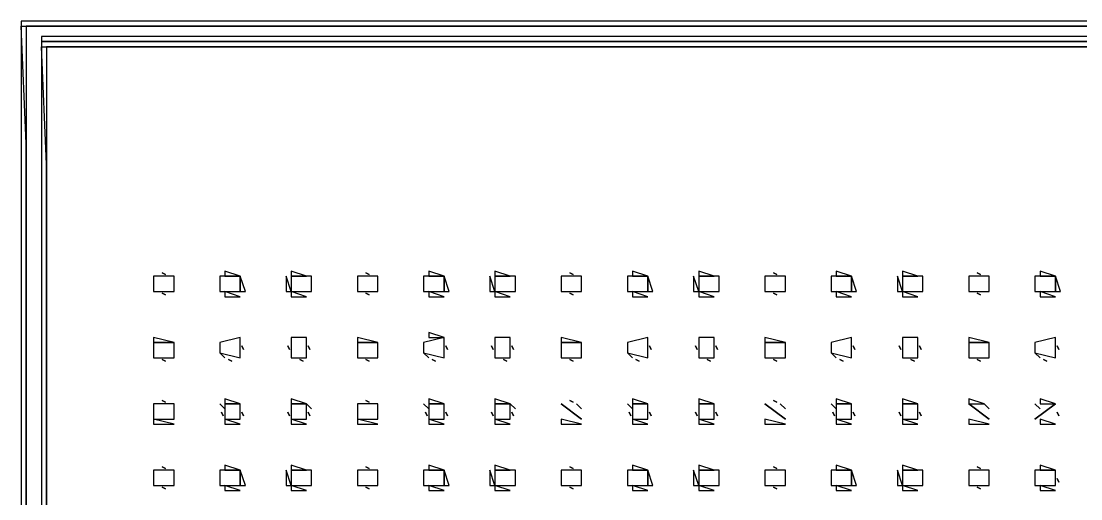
# Model space of a CAD drawing. Extents: x 0 to 1288, y 0 to 860.
# Drawn here: x 0 to 208, y 766.4 to 860 of the extents above; entities that cross this region are included whole.
import ezdxf

# ---------------------------------------------------------------- set-up
doc = ezdxf.new("R2010")
doc.units = 0
for name, color, linetype in [('C19', 19, 'CONTINUOUS'), ('C250', 250, 'CONTINUOUS'), ('C251', 251, 'CONTINUOUS'), ('C252', 252, 'CONTINUOUS'), ('C253', 253, 'CONTINUOUS'), ('C254', 254, 'CONTINUOUS'), ('C29', 29, 'CONTINUOUS'), ('C39', 39, 'CONTINUOUS'), ('C49', 49, 'CONTINUOUS'), ('C7', 7, 'CONTINUOUS')]:
    doc.layers.add(name, color=color, linetype=linetype)

msp = doc.modelspace()

# ---------------------------------------------------------------- linework, layer by layer
at = {"layer": 'C19'}
for points in [[(0, 859), (0, 1), (1, 1), (1, 610), (1, 786), (1, 836), (0, 859)], [(26, 810), (26, 807), (30, 807), (30, 810), (26, 810)], [(53, 810), (53, 807), (57, 807), (57, 810), (53, 810)], [(66, 810), (66, 807), (70, 807), (70, 810), (66, 810)], [(93, 810), (93, 807), (97, 807), (97, 810), (93, 810)], [(146, 810), (146, 807), (150, 807), (150, 810), (146, 810)], [(173, 810), (173, 807), (177, 807), (177, 810), (173, 810)], [(186, 810), (186, 807), (190, 807), (190, 810), (186, 810)], [(26, 798), (26, 797), (30, 797), (26, 798)], [(66, 798), (66, 797), (70, 797), (66, 798)], [(119, 797), (119, 795), (123, 794), (123, 798), (119, 797)], [(159, 797), (159, 795), (163, 794), (163, 798), (159, 797)], [(199, 797), (199, 795), (203, 794), (203, 798), (199, 797)], [(56.333332, 796.333313), (56.666668, 795.666687), (56.333332, 796.333313)], [(136.333328, 796.333313), (136.666672, 795.666687), (136.333328, 796.333313)], [(56, 785), (57, 784), (56, 785)], [(80, 785), (80, 782), (83, 782), (83, 785), (80, 785)], [(120, 785), (120, 782), (123, 782), (123, 785), (120, 785)], [(133, 785), (133, 782), (136, 782), (136, 785), (133, 785)], [(160, 785), (160, 782), (163, 782), (163, 785), (160, 785)], [(173, 785), (173, 782), (176, 782), (176, 785), (173, 785)], [(199, 785), (200, 784), (199, 785)], [(53, 772), (53, 769), (57, 769), (57, 772), (53, 772)], [(66, 772), (66, 769), (70, 769), (70, 772), (66, 772)], [(93, 772), (93, 769), (97, 769), (97, 772), (93, 772)], [(106, 772), (106, 769), (110, 769), (110, 772), (106, 772)], [(146, 772), (146, 769), (150, 769), (150, 772), (146, 772)], [(173, 772), (173, 769), (177, 769), (177, 772), (173, 772)], [(186, 772), (186, 769), (190, 769), (190, 772), (186, 772)]]:
    msp.add_lwpolyline(points, dxfattribs=at)
at = {"layer": 'C250'}
for points in [[(1, 859), (1, 2), (1287, 2), (1287, 859), (1, 859)], [(53, 798), (53, 794), (56, 794), (56, 798), (53, 798)], [(93, 798), (93, 794), (96, 794), (96, 798), (93, 798)], [(133, 798), (133, 794), (136, 794), (136, 798), (133, 798)], [(173, 798), (173, 794), (176, 794), (176, 798), (173, 798)], [(52.333332, 796.333313), (52.666668, 795.666687), (52.333332, 796.333313)], [(92.333336, 796.333313), (92.666664, 795.666687), (92.333336, 796.333313)], [(132.333328, 796.333313), (132.666672, 795.666687), (132.333328, 796.333313)], [(172.333328, 796.333313), (172.666672, 795.666687), (172.333328, 796.333313)], [(52.333332, 783.333313), (52.666668, 782.666687), (52.333332, 783.333313)], [(56.333332, 783.333313), (56.666668, 782.666687), (56.333332, 783.333313)], [(92.333336, 783.333313), (92.666664, 782.666687), (92.333336, 783.333313)], [(96.333336, 783.333313), (96.666664, 782.666687), (96.333336, 783.333313)], [(132.333328, 783.333313), (132.666672, 782.666687), (132.333328, 783.333313)], [(136.333328, 783.333313), (136.666672, 782.666687), (136.333328, 783.333313)], [(172.333328, 783.333313), (172.666672, 782.666687), (172.333328, 783.333313)], [(26, 782), (26, 781), (30, 781), (26, 782)], [(40, 782), (40, 781), (43, 781), (40, 782)], [(53, 782), (53, 781), (56, 781), (53, 782)], [(66, 782), (66, 781), (70, 781), (66, 782)], [(80, 782), (80, 781), (83, 781), (80, 782)], [(93, 782), (93, 781), (96, 781), (93, 782)], [(106, 782), (106, 781), (110, 781), (106, 782)], [(120, 782), (120, 781), (123, 781), (120, 782)], [(133, 782), (133, 781), (136, 781), (133, 782)], [(146, 782), (146, 781), (150, 781), (146, 782)], [(160, 782), (160, 781), (163, 781), (160, 782)], [(173, 782), (173, 781), (176, 781), (173, 782)], [(186, 782), (186, 781), (190, 781), (186, 782)], [(200, 782), (200, 781), (203, 781), (200, 782)], [(203.333328, 770.333313), (203.666672, 769.666687), (203.333328, 770.333313)]]:
    msp.add_lwpolyline(points, dxfattribs=at)
at = {"layer": 'C251'}
for points in [[(0, 860), (0, 859), (1288, 859), (1255, 860), (1179, 860), (915, 860), (0, 860)], [(27.666666, 810.666687), (28.333334, 810.333313), (27.666666, 810.666687)], [(39, 810), (39, 807), (43, 807), (43, 810), (39, 810)], [(40, 811), (40, 810), (43, 810), (40, 811)], [(43, 810), (43, 807), (44, 807), (43, 810)], [(53, 811), (53, 810), (56, 810), (53, 811)], [(67.666664, 810.666687), (68.333336, 810.333313), (67.666664, 810.666687)], [(80, 811), (80, 810), (83, 810), (80, 811)], [(83, 810), (83, 807), (84, 807), (83, 810)], [(93, 811), (93, 810), (96, 810), (93, 811)], [(107.666664, 810.666687), (108.333336, 810.333313), (107.666664, 810.666687)], [(120, 811), (120, 810), (123, 810), (120, 811)], [(123, 810), (123, 807), (124, 807), (123, 810)], [(133, 811), (133, 810), (136, 810), (133, 811)], [(147.666672, 810.666687), (148.333328, 810.333313), (147.666672, 810.666687)], [(160, 811), (160, 810), (163, 810), (160, 811)], [(163, 810), (163, 807), (164, 807), (163, 810)], [(173, 811), (173, 810), (176, 810), (173, 811)], [(187.666672, 810.666687), (188.333328, 810.333313), (187.666672, 810.666687)], [(200, 811), (200, 810), (203, 810), (200, 811)], [(203, 810), (203, 807), (204, 807), (203, 810)], [(27.666666, 806.666687), (28.333334, 806.333313), (27.666666, 806.666687)], [(40, 807), (40, 806), (43, 806), (40, 807)], [(53, 807), (53, 806), (56, 806), (53, 807)], [(67.666664, 806.666687), (68.333336, 806.333313), (67.666664, 806.666687)], [(80, 807), (80, 806), (83, 806), (80, 807)], [(93, 807), (93, 806), (96, 806), (93, 807)], [(107.666664, 806.666687), (108.333336, 806.333313), (107.666664, 806.666687)], [(120, 807), (120, 806), (123, 806), (120, 807)], [(133, 807), (133, 806), (136, 806), (133, 807)], [(147.666672, 806.666687), (148.333328, 806.333313), (147.666672, 806.666687)], [(160, 807), (160, 806), (163, 806), (160, 807)], [(173, 807), (173, 806), (176, 806), (173, 807)], [(187.666672, 806.666687), (188.333328, 806.333313), (187.666672, 806.666687)], [(200, 807), (200, 806), (203, 806), (200, 807)], [(80, 799), (80, 798), (83, 798), (80, 799)], [(123.333336, 796.333313), (123.666664, 795.666687), (123.333336, 796.333313)], [(163.333328, 796.333313), (163.666672, 795.666687), (163.333328, 796.333313)], [(199, 795), (200, 794), (199, 795)], [(203.333328, 796.333313), (203.666672, 795.666687), (203.333328, 796.333313)], [(106, 785), (110, 782), (106, 785)], [(146, 785), (150, 782), (146, 785)], [(186, 785), (190, 782), (186, 785)], [(27.666666, 772.666687), (28.333334, 772.333313), (27.666666, 772.666687)], [(39, 772), (39, 769), (43, 769), (43, 772), (39, 772)], [(40, 773), (40, 772), (43, 772), (40, 773)], [(43, 772), (43, 769), (44, 769), (43, 772)], [(53, 773), (53, 772), (56, 772), (53, 773)], [(67.666664, 772.666687), (68.333336, 772.333313), (67.666664, 772.666687)], [(80, 773), (80, 772), (83, 772), (80, 773)], [(83, 772), (83, 769), (84, 769), (83, 772)], [(93, 773), (93, 772), (96, 772), (93, 773)], [(107.666664, 772.666687), (108.333336, 772.333313), (107.666664, 772.666687)], [(120, 773), (120, 772), (123, 772), (120, 773)], [(123, 772), (123, 769), (124, 769), (123, 772)], [(147.666672, 772.666687), (148.333328, 772.333313), (147.666672, 772.666687)], [(160, 773), (160, 772), (163, 772), (160, 773)], [(163, 772), (163, 769), (164, 769), (163, 772)], [(173, 773), (173, 772), (176, 772), (173, 773)], [(187.666672, 772.666687), (188.333328, 772.333313), (187.666672, 772.666687)], [(199, 772), (199, 769), (203, 769), (203, 772), (199, 772)], [(200, 773), (200, 772), (203, 772), (200, 773)], [(27.666666, 768.666687), (28.333334, 768.333313), (27.666666, 768.666687)], [(40, 769), (40, 768), (43, 768), (40, 769)], [(53, 769), (53, 768), (56, 768), (53, 769)], [(67.666664, 768.666687), (68.333336, 768.333313), (67.666664, 768.666687)], [(80, 769), (80, 768), (83, 768), (80, 769)], [(93, 769), (93, 768), (96, 768), (93, 769)], [(107.666664, 768.666687), (108.333336, 768.333313), (107.666664, 768.666687)], [(120, 769), (120, 768), (123, 768), (120, 769)], [(133, 769), (133, 768), (136, 768), (133, 769)], [(147.666672, 768.666687), (148.333328, 768.333313), (147.666672, 768.666687)], [(160, 769), (160, 768), (163, 768), (160, 769)], [(173, 769), (173, 768), (176, 768), (173, 769)], [(187.666672, 768.666687), (188.333328, 768.333313), (187.666672, 768.666687)]]:
    msp.add_lwpolyline(points, dxfattribs=at)
at = {"layer": 'C252'}
for points in [[(79, 810), (79, 807), (83, 807), (83, 810), (79, 810)], [(119, 810), (119, 807), (123, 807), (123, 810), (119, 810)], [(159, 810), (159, 807), (163, 807), (163, 810), (159, 810)], [(199, 810), (199, 807), (203, 807), (203, 810), (199, 810)], [(26, 797), (26, 794), (30, 794), (30, 797), (26, 797)], [(66, 797), (66, 794), (70, 794), (70, 797), (66, 797)], [(106, 797), (106, 794), (110, 794), (110, 797), (106, 797)], [(146, 797), (146, 794), (150, 794), (150, 797), (146, 797)], [(186, 797), (186, 794), (190, 794), (190, 797), (186, 797)], [(39, 795), (40, 794), (39, 795)], [(43.333332, 796.333313), (43.666668, 795.666687), (43.333332, 796.333313)], [(79, 795), (80, 794), (79, 795)], [(83.333336, 796.333313), (83.666664, 795.666687), (83.333336, 796.333313)], [(119, 795), (120, 794), (119, 795)], [(159, 795), (160, 794), (159, 795)], [(27.666666, 793.666687), (28.333334, 793.333313), (27.666666, 793.666687)], [(67.666664, 793.666687), (68.333336, 793.333313), (67.666664, 793.666687)], [(107.666664, 793.666687), (108.333336, 793.333313), (107.666664, 793.666687)], [(147.666672, 793.666687), (148.333328, 793.333313), (147.666672, 793.666687)], [(187.666672, 793.666687), (188.333328, 793.333313), (187.666672, 793.666687)], [(26, 785), (26, 782), (30, 782), (30, 785), (26, 785)], [(53, 785), (53, 782), (56, 782), (56, 785), (53, 785)], [(66, 785), (66, 782), (70, 782), (70, 785), (66, 785)], [(93, 785), (93, 782), (96, 782), (96, 785), (93, 785)], [(109, 785), (110, 784), (109, 785)], [(149, 785), (150, 784), (149, 785)], [(189, 785), (190, 784), (189, 785)], [(39.333332, 783.333313), (39.666668, 782.666687), (39.333332, 783.333313)], [(43.333332, 783.333313), (43.666668, 782.666687), (43.333332, 783.333313)], [(79.333336, 783.333313), (79.666664, 782.666687), (79.333336, 783.333313)], [(83.333336, 783.333313), (83.666664, 782.666687), (83.333336, 783.333313)], [(119.333336, 783.333313), (119.666664, 782.666687), (119.333336, 783.333313)], [(123.333336, 783.333313), (123.666664, 782.666687), (123.333336, 783.333313)], [(163.333328, 783.333313), (163.666672, 782.666687), (163.333328, 783.333313)], [(203.333328, 783.333313), (203.666672, 782.666687), (203.333328, 783.333313)], [(79, 772), (79, 769), (83, 769), (83, 772), (79, 772)], [(119, 772), (119, 769), (123, 769), (123, 772), (119, 772)], [(133, 773), (133, 772), (136, 772), (133, 773)], [(159, 772), (159, 769), (163, 769), (163, 772), (159, 772)]]:
    msp.add_lwpolyline(points, dxfattribs=at)
at = {"layer": 'C253'}
for points in [[(4, 857), (4, 856), (1284, 856), (1251, 857), (1175, 857), (913, 857), (4, 857)], [(4, 856), (4, 855), (1284, 855), (1251, 856), (1175, 856), (913, 856), (4, 856)], [(40.666668, 793.666687), (41.333332, 793.333313), (40.666668, 793.666687)], [(54.666668, 793.666687), (55.333332, 793.333313), (54.666668, 793.666687)], [(80.666664, 793.666687), (81.333336, 793.333313), (80.666664, 793.666687)], [(94.666664, 793.666687), (95.333336, 793.333313), (94.666664, 793.666687)], [(120.666664, 793.666687), (121.333336, 793.333313), (120.666664, 793.666687)], [(134.666672, 793.666687), (135.333328, 793.333313), (134.666672, 793.666687)], [(160.666672, 793.666687), (161.333328, 793.333313), (160.666672, 793.666687)], [(174.666672, 793.666687), (175.333328, 793.333313), (174.666672, 793.666687)], [(200.666672, 793.666687), (201.333328, 793.333313), (200.666672, 793.666687)], [(27.666666, 785.666687), (28.333334, 785.333313), (27.666666, 785.666687)], [(40, 786), (40, 785), (43, 785), (40, 786)], [(53, 786), (53, 785), (56, 785), (53, 786)], [(67.666664, 785.666687), (68.333336, 785.333313), (67.666664, 785.666687)], [(80, 786), (80, 785), (83, 785), (80, 786)], [(93, 786), (93, 785), (96, 785), (93, 786)], [(107.666664, 785.666687), (108.333336, 785.333313), (107.666664, 785.666687)], [(120, 786), (120, 785), (123, 785), (120, 786)], [(133, 786), (133, 785), (136, 785), (133, 786)], [(147.666672, 785.666687), (148.333328, 785.333313), (147.666672, 785.666687)], [(160, 786), (160, 785), (163, 785), (160, 786)], [(173, 786), (173, 785), (176, 785), (173, 786)], [(186, 786), (186, 785), (189, 785), (186, 786)], [(200, 786), (200, 785), (203, 785), (200, 786)], [(159.333328, 783.333313), (159.666672, 782.666687), (159.333328, 783.333313)], [(176.333328, 783.333313), (176.666672, 782.666687), (176.333328, 783.333313)], [(200, 769), (200, 768), (203, 768), (200, 769)]]:
    msp.add_lwpolyline(points, dxfattribs=at)
at = {"layer": 'C254'}
msp.add_lwpolyline([(5, 855), (5, 6), (1283, 6), (1283, 855), (5, 855)], dxfattribs=at)
at = {"layer": 'C29'}
for points in [[(106, 810), (106, 807), (110, 807), (110, 810), (106, 810)], [(133, 810), (133, 807), (137, 807), (137, 810), (133, 810)], [(39, 797), (39, 795), (43, 794), (43, 798), (39, 797)], [(79, 797), (79, 795), (83, 794), (83, 798), (79, 797)], [(106, 798), (106, 797), (110, 797), (106, 798)], [(146, 798), (146, 797), (150, 797), (146, 798)], [(186, 798), (186, 797), (190, 797), (186, 798)], [(96.333336, 796.333313), (96.666664, 795.666687), (96.333336, 796.333313)], [(176.333328, 796.333313), (176.666672, 795.666687), (176.333328, 796.333313)], [(39, 785), (40, 784), (39, 785)], [(40, 785), (40, 782), (43, 782), (43, 785), (40, 785)], [(79, 785), (80, 784), (79, 785)], [(96, 785), (97, 784), (96, 785)], [(119, 785), (120, 784), (119, 785)], [(159, 785), (160, 784), (159, 785)], [(199, 782), (203, 785), (199, 782)], [(26, 772), (26, 769), (30, 769), (30, 772), (26, 772)], [(133, 772), (133, 769), (137, 769), (137, 772), (133, 772)]]:
    msp.add_lwpolyline(points, dxfattribs=at)
at = {"layer": 'C39'}
for points in [[(52, 810), (52, 807), (53, 807), (52, 810)], [(92, 810), (92, 807), (93, 807), (92, 810)], [(132, 810), (132, 807), (133, 807), (132, 810)], [(52, 772), (52, 769), (53, 769), (52, 772)], [(92, 772), (92, 769), (93, 769), (92, 772)], [(132, 772), (132, 769), (133, 769), (132, 772)], [(172, 772), (172, 769), (173, 769), (172, 772)]]:
    msp.add_lwpolyline(points, dxfattribs=at)
at = {"layer": 'C49'}
msp.add_lwpolyline([(172, 810), (172, 807), (173, 807), (172, 810)], dxfattribs=at)
at = {"layer": 'C7'}
msp.add_lwpolyline([(4, 855), (4, 5), (1284, 5), (1284, 6), (5, 6), (5, 608), (5, 782), (5, 832), (4, 855)], dxfattribs=at)

doc.saveas('drawing.dxf')
